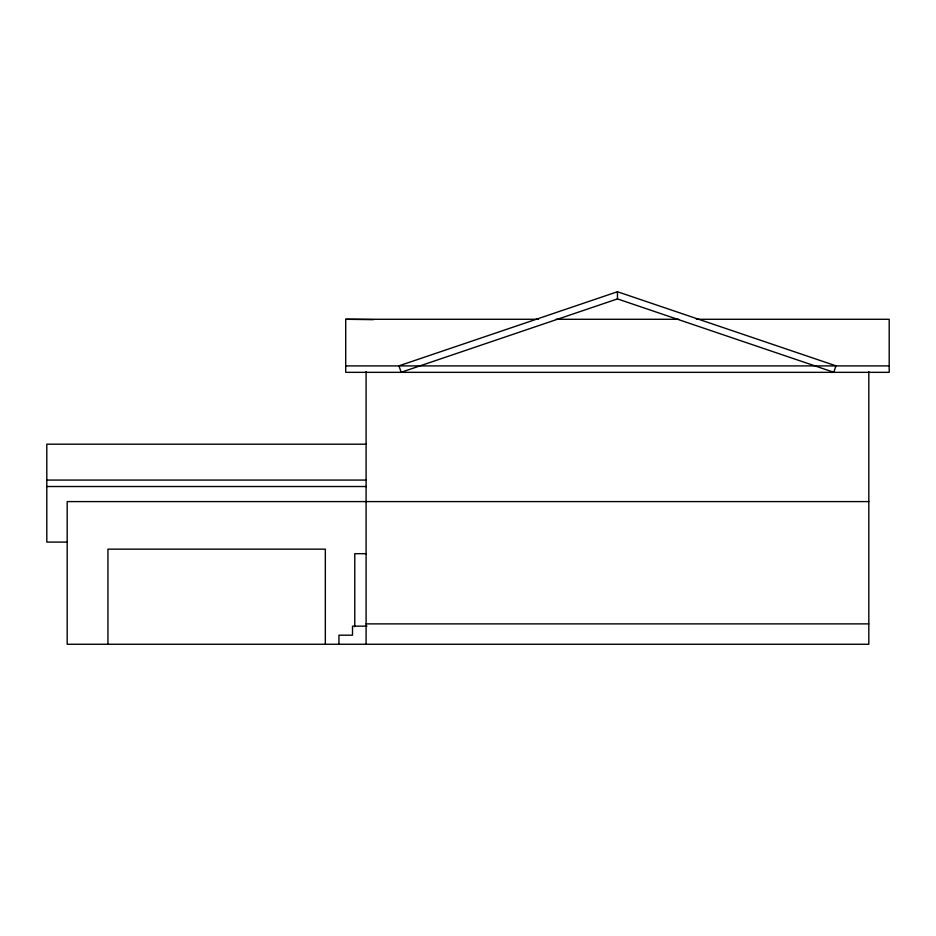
<?xml version="1.0" encoding="UTF-8"?>
<svg xmlns="http://www.w3.org/2000/svg" width="936" height="936" viewBox="0 0 936 936"><rect width="100%" height="100%" fill="white"/><g stroke="black" fill="none" stroke-linecap="round" stroke-linejoin="round"><path stroke-width="1.4" d="M617.456 291.739L398.958 365.836L401.146 372.271L617.456 298.912L833.777 372.271L835.953 365.836L617.456 291.739L617.456 298.912M696.349 319.281L889.2 319.281L889.2 372.341L345.712 372.341L345.712 319.281L538.563 319.281M556.101 319.281L678.822 319.281M345.712 365.906L889.2 365.906M366.444 444.202L46.8 444.19L46.8 542.084L67.228 542.084M46.8 480.074L366.444 480.074M46.8 486.521L366.444 486.521M868.819 501.591L67.181 501.591L67.181 644.26L868.819 644.26L868.819 371.569M366.374 553.679L354.779 553.679L354.779 626.722M366.093 623.879L868.819 623.879M366.959 626.137L352.509 626.137L352.509 635.193L338.926 635.193L338.926 644.26M345.712 319.281L373.476 319.656M366.093 371.569L366.093 644.26M325.33 644.26L325.33 549.151L107.944 549.151L107.944 644.26"/></g></svg>
